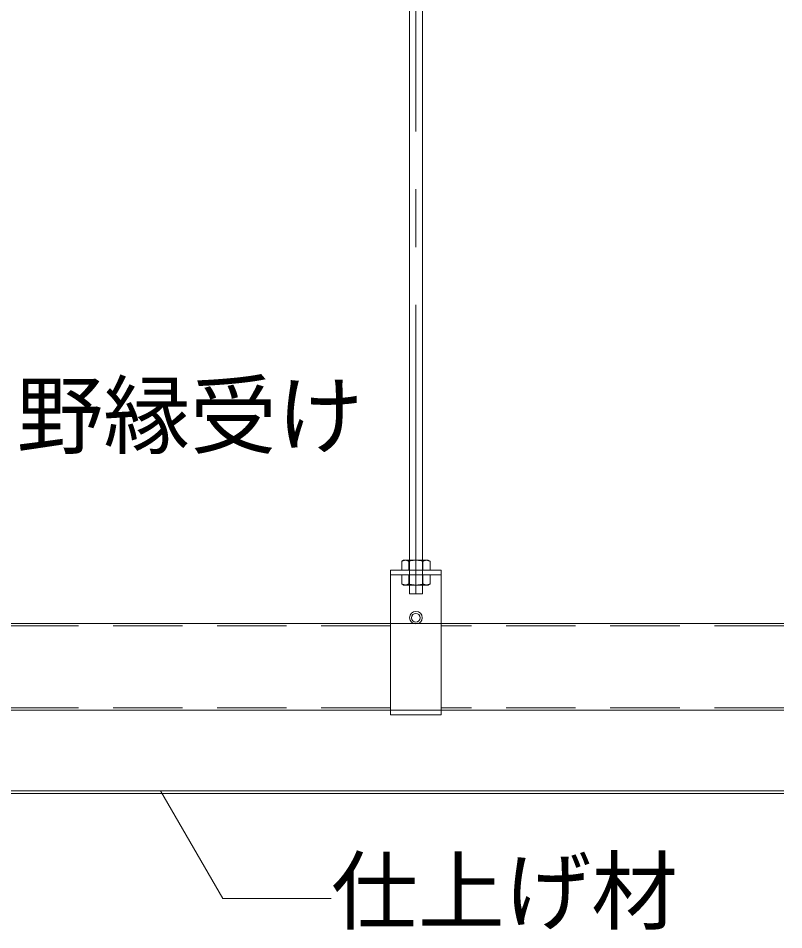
# Model space of a CAD drawing. Units: millimetres on the paper, enlarged 60 times, with parts at other scales. Extents: x -11700 to 11700, y -8403 to 7628.
# Drawn here: x -4184 to -3389, y -1684 to -738 of the extents above; entities that cross this region are included whole.
import ezdxf
from ezdxf.enums import TextEntityAlignment as Align

# ---------------------------------------------------------------- set-up
doc = ezdxf.new("R2010")
doc.units = ezdxf.units.MM
doc.header["$LTSCALE"] = 60
doc.linetypes.add('CHAIN1', pattern=[8, 5, -1, 1, -1])
doc.linetypes.add('DASHED1', pattern=[1.8, 1.2, -0.6])
for name, color, linetype, lineweight in [('2-0_中心線', 4, 'CHAIN1', 9), ('2-1_吊り材', 7, 'DASHED1', 18), ('2-2_野縁受け', 3, 'Continuous', 18), ('2-6_文字', 3, 'Continuous', 18), ('2-D_パネル', 4, 'Continuous', 9)]:
    doc.layers.add(name, color=color, linetype=linetype, lineweight=lineweight)
doc.styles.add('ＭＳ ゴシック', font='')
doc.styles.get('ＭＳ ゴシック').set_extended_font_data('MS Gothic')

msp = doc.modelspace()

# ---------------------------------------------------------------- linework, layer by layer
at = {"layer": '2-0_中心線'}
msp.add_line((-3771.01, -1335.15), (-3771.01, -58.82), dxfattribs=at)
at = {"layer": '2-1_吊り材', "linetype": 'Continuous'}
for p, q in [((-3777.76, -1335.15), (-3777.76, -58.82)), ((-3764.26, -1335.15), (-3764.26, -58.82)), ((-3797.26, -1310.87), (-3797.26, -1460.87)), ((-3744.76, -1310.87), (-3797.26, -1310.87)), ((-3744.76, -1315.67), (-3797.26, -1315.67)), ((-3744.76, -1310.87), (-3744.76, -1460.87)), ((-3777.76, -1335.15), (-3764.26, -1335.15)), ((-3744.76, -1460.87), (-3797.26, -1460.87))]:
    msp.add_line(p, q, dxfattribs=at)
at = {"layer": '2-1_吊り材'}
for p, q in [((-3783.76, -1300.35), (-3785.73, -1301.49)), ((-3785.73, -1302.66), (-3785.73, -1301.49)), ((-3785.73, -1310.85), (-3785.73, -1302.66)), ((-3758.3, -1300.35), (-3783.76, -1300.35)), ((-3778.38, -1302.97), (-3778.38, -1301.49)), ((-3778.38, -1310.85), (-3778.38, -1302.97)), ((-3763.68, -1303.61), (-3763.68, -1301.49)), ((-3763.68, -1310.85), (-3763.68, -1303.61)), ((-3758.3, -1300.35), (-3756.33, -1301.49)), ((-3756.33, -1303.93), (-3756.33, -1301.49)), ((-3756.33, -1310.85), (-3756.33, -1303.93)), ((-3785.73, -1315.65), (-3785.73, -1325.02)), ((-3778.38, -1315.65), (-3778.38, -1325.02)), ((-3763.68, -1315.65), (-3763.68, -1325.02)), ((-3756.33, -1315.65), (-3756.33, -1325.02)), ((-3783.76, -1326.15), (-3785.73, -1325.02)), ((-3758.3, -1326.15), (-3756.33, -1325.02)), ((-3783.76, -1326.15), (-3758.3, -1326.15))]:
    msp.add_line(p, q, dxfattribs=at)
at = {"layer": '2-1_吊り材', "linetype": 'Continuous'}
for radius in [6.53, 4.5]:
    msp.add_circle((-3771.01, -1360.07), radius, dxfattribs=at)
at = {"layer": '2-1_吊り材'}
for centre, radius, start, end in [((-3780.93, -1310.51), 10.22, 96.34293, 118.04131), ((-3782.31, -1307.67), 7.32, 57.57117, 88.04457), ((-3771.03, -1324.68), 24.32, 72.41203, 107.58795), ((-3759.76, -1307.67), 7.32, 91.95541, 122.42882), ((-3761.14, -1310.51), 10.22, 61.95868, 83.65706), ((-3780.93, -1316), 10.22, 241.95868, 263.65706), ((-3782.31, -1318.84), 7.32, 271.95541, 302.42882), ((-3771.03, -1301.83), 24.32, 252.41203, 287.58795), ((-3759.76, -1318.84), 7.32, 237.57117, 268.04457), ((-3761.14, -1316), 10.22, 276.34293, 298.04131)]:
    msp.add_arc(centre, radius, start, end, dxfattribs=at)
at = {"layer": '2-2_野縁受け'}
for p, q in [((-3797.26, -1366.07), (-4603.36, -1366.07)), ((-3389.26, -1366.07), (-3744.76, -1366.07)), ((-3797.26, -1456.07), (-4611.46, -1456.07)), ((-3389.26, -1456.07), (-3744.76, -1456.07))]:
    msp.add_line(p, q, dxfattribs=at)
at = {"layer": '2-2_野縁受け', "linetype": 'DASHED1'}
for p, q in [((-3797.26, -1368.47), (-4603.36, -1368.47)), ((-3797.26, -1366.07), (-3744.76, -1366.07)), ((-3389.26, -1368.47), (-3744.76, -1368.47)), ((-3797.26, -1453.67), (-4611.46, -1453.67)), ((-3797.26, -1456.07), (-3744.76, -1456.07)), ((-3389.26, -1453.67), (-3744.76, -1453.67))]:
    msp.add_line(p, q, dxfattribs=at)
at = {"layer": '2-6_文字', "color": 7}
for q in [(-4036.24, -1539.8), (-3859.06, -1651.82)]:
    msp.add_line((-3971.56, -1651.82), q, dxfattribs=at)
at = {"layer": '2-D_パネル'}
for p, q in [((-4631.71, -1539.8), (-3389.26, -1539.8)), ((-4631.71, -1542.8), (-3389.26, -1542.8))]:
    msp.add_line(p, q, dxfattribs=at)

# ---------------------------------------------------------------- texts
at = {"layer": '2-6_文字', "color": 7, "style": 'ＭＳ ゴシック'}
for s, p in [('野縁受け', (-4185.43, -1202.75)), ('仕上げ材', (-3859.06, -1696.82))]:
    msp.add_text(s, height=65.98, dxfattribs=at).set_placement(p, align=Align.BOTTOM_LEFT)

doc.saveas('drawing.dxf')
